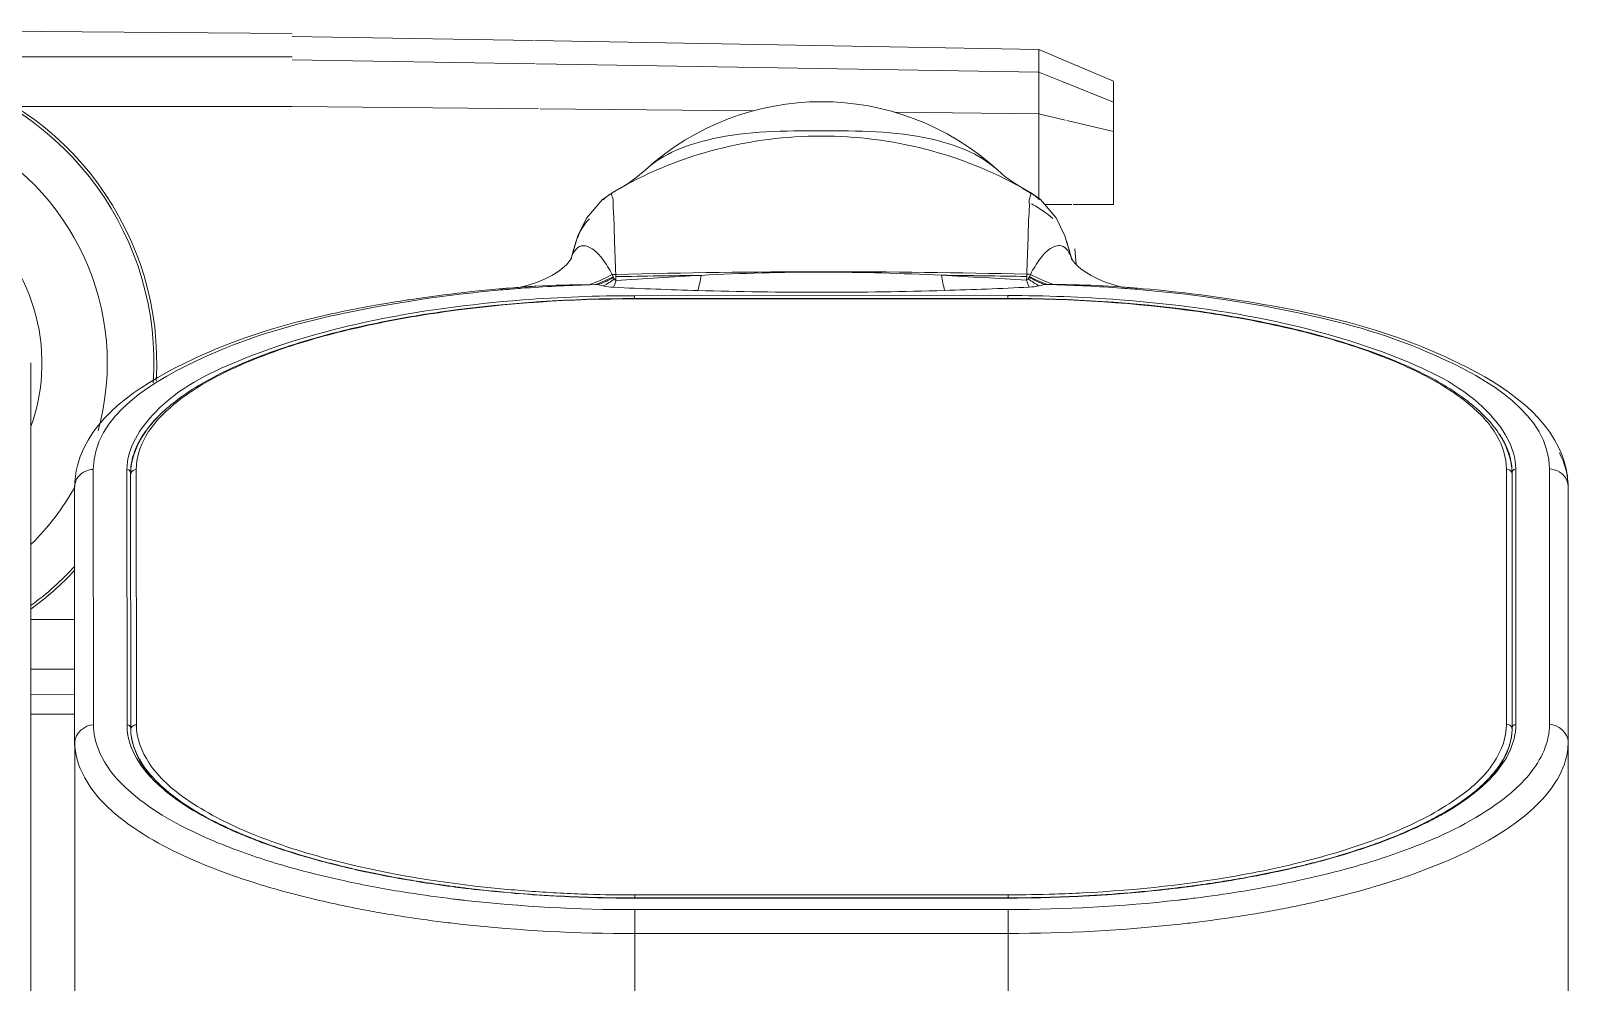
# Model space of a CAD drawing. Header units: millimetres. Extents: x 6794 to 7564, y -3773 to -2783.
# Drawn here: x 7081.28 to 7101.87, y -2930.75 to -2918.01 of the extents above; entities that cross this region are included whole.
import ezdxf

# ---------------------------------------------------------------- set-up
doc = ezdxf.new("R2010")
doc.units = ezdxf.units.MM
doc.header["$LTSCALE"] = 0.1
doc.layers.get('0').update_dxf_attribs({"lineweight": 13})

msp = doc.modelspace()

# ---------------------------------------------------------------- linework, layer by layer
at = {"color": 7, "linetype": 'Continuous'}
for p, q in [((7084.7787, -2918.0451), (7079.9038, -2918.0064)), ((7088.0096, -2918.1389), (7084.7787, -2918.0825)), ((7094.7787, -2918.2569), (7088.0299, -2918.1392)), ((7094.7787, -2920.2538), (7094.7787, -2918.2569)), ((7095.7787, -2918.6813), (7094.7787, -2918.2569)), ((7079.9059, -2918.3577), (7084.7787, -2918.3576)), ((7088.0329, -2918.449), (7084.7787, -2918.3951)), ((7094.7787, -2918.5606), (7088.0535, -2918.4493)), ((7095.0934, -2918.6875), (7094.7787, -2918.5606)), ((7095.7787, -2920.3323), (7095.7787, -2918.6813)), ((7095.1107, -2918.6945), (7095.0934, -2918.6875)), ((7095.7787, -2918.9639), (7095.1156, -2918.6965)), ((7084.7787, -2919.02), (7081.0658, -2919.0201)), ((7084.7787, -2919.02), (7088.0783, -2919.0525)), ((7088.0993, -2919.0527), (7090.9492, -2919.0807)), ((7092.8487, -2919.0993), (7094.7787, -2919.1183)), ((7094.7787, -2919.1183), (7095.1321, -2919.2028)), ((7095.1541, -2919.2081), (7095.7787, -2919.3574)), ((7089.5055, -2919.8732), (7089.4053, -2919.9589)), ((7089.5065, -2919.8726), (7089.5057, -2919.8734)), ((7094.2252, -2919.8719), (7094.2243, -2919.871)), ((7094.3256, -2919.9573), (7094.2253, -2919.8716)), ((7089.1757, -2920.1148), (7089.0666, -2920.1766)), ((7089.0669, -2920.1784), (7089.1741, -2920.1157)), ((7089.2786, -2920.0514), (7089.1757, -2920.1148)), ((7089.4053, -2919.9589), (7089.2786, -2920.0514)), ((7094.4523, -2920.0497), (7094.3256, -2919.9573)), ((7094.5553, -2920.113), (7094.4523, -2920.0497)), ((7094.5553, -2920.113), (7094.6644, -2920.1747)), ((7094.5568, -2920.1139), (7094.6641, -2920.1765)), ((7088.9311, -2920.2705), (7088.7208, -2920.5161)), ((7089.0656, -2920.1772), (7088.9311, -2920.2705)), ((7089.067, -2920.1776), (7089.0656, -2920.1772)), ((7094.664, -2920.1758), (7094.6644, -2920.1747)), ((7094.8001, -2920.2686), (7094.6654, -2920.1753)), ((7095.0107, -2920.5144), (7094.8001, -2920.2686)), ((7088.7208, -2920.5161), (7088.6055, -2920.7551)), ((7095.2219, -2920.3323), (7094.8547, -2920.3323)), ((7094.9679, -2920.5227), (7094.9633, -2920.5187)), ((7095.1261, -2920.7535), (7095.0107, -2920.5144)), ((7095.7787, -2920.3323), (7095.2386, -2920.3323)), ((7088.6055, -2920.7551), (7088.532, -2920.9943)), ((7088.5804, -2920.8356), (7088.5788, -2920.8405)), ((7095.1997, -2920.9928), (7095.1261, -2920.7535)), ((7095.1529, -2920.8389), (7095.1512, -2920.8339)), ((7095.2628, -2920.9284), (7095.2782, -2921.1373)), ((7088.5134, -2921.0717), (7088.5187, -2921.0527)), ((7088.5136, -2921.0711), (7088.5135, -2921.0715)), ((7088.532, -2920.9943), (7088.518, -2921.0525)), ((7095.2144, -2921.0538), (7095.1997, -2920.9928)), ((7095.2162, -2921.0574), (7095.2152, -2921.0555)), ((7095.2181, -2921.069), (7095.2181, -2921.0693)), ((7089.0799, -2921.3036), (7089.0662, -2921.272)), ((7089.1137, -2921.2703), (7089.1162, -2921.3339)), ((7089.1162, -2921.3339), (7089.1168, -2921.3519)), ((7094.6168, -2921.2991), (7094.615, -2921.3501)), ((7094.6655, -2921.27), (7094.652, -2921.3012)), ((7087.8318, -2921.4584), (7087.8523, -2921.4569)), ((7087.8339, -2921.4427), (7087.8548, -2921.4412)), ((7087.8389, -2921.4417), (7087.8341, -2921.4426)), ((7087.8389, -2921.4425), (7087.8477, -2921.4417)), ((7087.8473, -2921.4417), (7087.8548, -2921.4411)), ((7088.7679, -2921.4096), (7088.84, -2921.4081)), ((7088.84, -2921.4081), (7088.8766, -2921.4077)), ((7089.366, -2921.5558), (7094.366, -2921.5542)), ((7089.366, -2921.5558), (7089.366, -2921.5941)), ((7094.366, -2921.5924), (7094.366, -2921.5542)), ((7094.8553, -2921.4057), (7094.8918, -2921.4061)), ((7094.8918, -2921.4061), (7094.9639, -2921.4076)), ((7095.8762, -2921.4384), (7095.8812, -2921.4388)), ((7095.8762, -2921.4384), (7095.894, -2921.4397)), ((7095.8787, -2921.4541), (7095.8962, -2921.4554)), ((7086.3256, -2921.6134), (7086.3456, -2921.6103)), ((7094.366, -2921.5924), (7089.366, -2921.5941)), ((7089.366, -2921.5941), (7089.366, -2921.5986)), ((7094.366, -2921.5969), (7089.366, -2921.5986)), ((7094.366, -2921.5969), (7094.366, -2921.5924)), ((7097.3864, -2921.6066), (7097.4064, -2921.6097)), ((7081.2788, -2999.4577), (7081.2788, -2922.4577)), ((7082.1167, -2923.883), (7082.1179, -2927.3042)), ((7082.5679, -2927.304), (7082.5667, -2923.8838)), ((7082.5917, -2923.8901), (7082.5667, -2923.8838)), ((7082.6168, -2923.9308), (7082.6179, -2927.351)), ((7082.6917, -2923.8838), (7082.6929, -2927.304)), ((7101.0429, -2927.2979), (7101.0417, -2923.8777)), ((7101.1179, -2927.3448), (7101.1167, -2923.9246)), ((7101.1667, -2923.8776), (7101.1679, -2927.2978)), ((7101.6179, -2927.2977), (7101.6167, -2923.8765)), ((7081.8691, -2931.063), (7081.8668, -2924.119)), ((7101.8668, -2924.1123), (7101.8691, -2931.0564)), ((7081.2788, -2925.8951), (7081.8674, -2925.8951)), ((7081.8676, -2926.5575), (7081.2788, -2926.5575)), ((7081.2788, -2926.8979), (7081.8677, -2926.8932)), ((7081.8678, -2927.1621), (7081.2788, -2927.1621)), ((7101.1429, -2927.3041), (7101.1679, -2927.2978)), ((7086.7783, -2929.4495), (7086.7992, -2929.4524)), ((7089.3686, -2929.5847), (7094.3686, -2929.5831)), ((7089.3686, -2929.5847), (7089.3686, -2929.6245)), ((7094.3686, -2929.6228), (7094.3686, -2929.5831)), ((7096.6743, -2929.4873), (7096.6966, -2929.4845)), ((7096.9379, -2929.4491), (7096.9585, -2929.4462)), ((7086.8866, -2929.6324), (7086.8645, -2929.6296)), ((7094.3686, -2929.6228), (7089.3686, -2929.6245)), ((7089.3686, -2929.6245), (7089.3686, -2929.6275)), ((7094.3686, -2929.6258), (7089.3686, -2929.6275)), ((7089.3687, -2929.7814), (7094.3687, -2929.7797)), ((7089.3687, -2929.7814), (7089.37, -2933.7902)), ((7094.3686, -2929.6258), (7094.3686, -2929.6228)), ((7094.37, -2933.7885), (7094.3687, -2929.7797)), ((7096.8728, -2929.6263), (7096.8507, -2929.6291)), ((7094.3688, -2930.1002), (7089.3688, -2930.1018))]:
    msp.add_line(p, q, dxfattribs=at)
for points in [[(7088.5187, -2921.0527), (7088.5121, -2921.0656), (7088.4909, -2921.0972), (7088.453, -2921.1407), (7088.4016, -2921.1878)], [(7095.2152, -2921.0555), (7095.2131, -2921.0512), (7095.2181, -2921.0693)], [(7095.4781, -2921.2857), (7095.4064, -2921.2421), (7095.3459, -2921.1987), (7095.2965, -2921.1564), (7095.2583, -2921.1166), (7095.2312, -2921.0819), (7095.2162, -2921.0574)], [(7088.2573, -2921.2851), (7088.1659, -2921.3317), (7088.067, -2921.3736)], [(7088.4016, -2921.1878), (7088.3363, -2921.2365), (7088.2573, -2921.2851)], [(7089.1137, -2921.2703), (7089.0978, -2921.2706), (7089.082, -2921.2711), (7089.0662, -2921.272)], [(7089.0799, -2921.3036), (7089.0825, -2921.3076), (7089.0826, -2921.3113), (7089.0849, -2921.3149)], [(7089.0951, -2921.3341), (7089.0913, -2921.3279), (7089.0879, -2921.3214), (7089.0849, -2921.3149)], [(7089.1168, -2921.3519), (7089.1093, -2921.3488), (7089.1049, -2921.3455), (7089.1001, -2921.3407), (7089.0951, -2921.3341)], [(7094.6367, -2921.3322), (7094.6304, -2921.3403), (7094.6244, -2921.3457), (7094.615, -2921.3501)], [(7094.618, -2921.2684), (7094.6163, -2921.2785), (7094.6185, -2921.2887), (7094.6168, -2921.2991)], [(7094.6655, -2921.27), (7094.6497, -2921.2691), (7094.6338, -2921.2686), (7094.618, -2921.2684)], [(7094.6469, -2921.3128), (7094.6439, -2921.3194), (7094.6405, -2921.3258), (7094.6367, -2921.332)], [(7094.6469, -2921.3128), (7094.6492, -2921.3092), (7094.6493, -2921.3055), (7094.652, -2921.3012)], [(7095.644, -2921.3645), (7095.5588, -2921.3272), (7095.4781, -2921.2857)], [(7088.067, -2921.3736), (7087.9721, -2921.4068), (7087.891, -2921.4299), (7087.8389, -2921.4417)], [(7088.8766, -2921.4077), (7088.8992, -2921.4143), (7088.9223, -2921.4203), (7088.9463, -2921.4257)], [(7094.7856, -2921.4238), (7094.8095, -2921.4183), (7094.8327, -2921.4123), (7094.8553, -2921.4057)], [(7095.7982, -2921.4172), (7095.7243, -2921.3942), (7095.644, -2921.3645)], [(7095.8939, -2921.4399), (7095.8929, -2921.4396), (7095.8569, -2921.4323), (7095.7982, -2921.4172)], [(7082.6168, -2923.9308), (7082.61, -2923.9073), (7082.5917, -2923.8901)], [(7101.1667, -2923.8776), (7101.1417, -2923.8839), (7101.1234, -2923.9011), (7101.1167, -2923.9246)], [(7082.5679, -2927.304), (7082.5929, -2927.3103), (7082.6112, -2927.3275), (7082.6179, -2927.351)], [(7101.1179, -2927.3448), (7101.1246, -2927.3213), (7101.1429, -2927.3041)]]:
    msp.add_lwpolyline(points, dxfattribs=at)
for centre, radius, start, end in [((7078.9038, -2922.4577), 4.0625, 356.61383, 234.219), ((7078.9038, -2922.4577), 4.025, 356.24301, 233.73832), ((7078.9038, -2922.4577), 3.4, 344.46765, 225.54981), ((7091.8663, -2922.4573), 3.4999, 47.64395, 132.39419), ((7078.9038, -2922.4577), 2.525, 340.3132, 199.49912), ((7089.4489, -2920.8185), 0.746, 120.79558, 132.72502), ((7094.2825, -2920.8169), 0.7461, 47.18383, 59.24185), ((7093.9494, -2921.7059), 1.5612, 49.50207, 54.12982), ((7090.1523, -2921.3783), 1.6629, 161.12841, 161.65503), ((7093.5744, -2921.3789), 1.6683, 18.34627, 18.88491), ((7088.972, -2921.1751), 0.4701, 164.83669, 167.25206), ((7094.7445, -2921.1771), 0.4858, 12.83157, 14.6092), ((7091.9563, -3036.4315), 115.1964, 90.037411, 91.413923), ((7092.1653, -3084.7101), 163.4379, 90.669006, 91.069492), ((7091.9162, -2952.9354), 31.6956, 90.06353, 93.00077), ((7091.8502, -3036.539), 115.3039, 88.624539, 89.98467), ((7091.675, -3084.7167), 163.4444, 88.96869, 89.369075), ((7095.6886, -2919.3), 2.2516, 242.61231, 249.27794), ((7089.1772, -2940.066), 18.6716, 94.12539, 98.72253), ((7088.5458, -2931.0752), 9.6588, 94.14747, 95.84062), ((7089.3022, -2941.2182), 19.8145, 94.2559, 95.00014), ((7089.4137, -2942.8217), 21.4218, 91.72733, 94.17973), ((7089.3644, -2941.0117), 19.4559, 89.99543, 94.41484), ((7089.123, -2920.5964), 0.848, 257.9696, 267.2704), ((7091.9838, -2861.0032), 60.5098, 267.251885, 268.324056), ((7091.8471, -2865.245), 56.2658, 268.33684, 271.70152), ((7091.706, -2860.9691), 60.544, 271.714869, 272.787041), ((7094.3804, -2941.0106), 19.4564, 85.62593, 90.04264), ((7094.6089, -2920.5986), 0.8439, 272.78149, 282.08369), ((7094.3324, -2942.8209), 21.4227, 85.86078, 88.31076), ((7095.1772, -2931.2551), 9.8415, 84.61063, 85.89793), ((7094.5666, -2940.0681), 18.6756, 81.31579, 85.92407), ((7094.4423, -2941.2225), 19.8205, 85.03813, 85.79327), ((7083.4076, -2923.9306), 0.7909, 174.11312, 180.01143), ((7083.477, -2923.9542), 0.8602, 174.47579, 178.48538), ((7100.3259, -2923.925), 0.7909, 0.02668, 5.92388), ((7100.2565, -2923.9486), 0.8602, 1.55275, 5.56231), ((7078.9038, -2922.4577), 3.4, 314.43754, 330.71907), ((7078.9038, -2922.4577), 4.0625, 305.77994, 316.88793), ((7078.9038, -2922.4577), 4.025, 306.24112, 317.42833), ((7083.3623, -2927.3037), 0.7944, 180.02196, 184.07992), ((7100.3735, -2927.2981), 0.7944, 355.95818, 0.01616), ((7083.37, -2927.3032), 0.8022, 184.07693, 185.66324), ((7083.3968, -2927.2999), 0.8291, 185.7055, 193.9561), ((7083.4043, -2927.3507), 0.7864, 180.01936, 181.62727), ((7083.36, -2927.3507), 0.7422, 180.01943, 181.66963), ((7082.6843, -2927.3745), 0.0664, 167.80981, 179.96538), ((7101.0502, -2927.3686), 0.0678, 12.19087, 19.88045), ((7101.0514, -2927.3684), 0.0664, 0.07274, 12.22864), ((7100.3315, -2927.3451), 0.7864, 358.41084, 0.01875), ((7100.3757, -2927.3451), 0.7422, 358.36851, 0.01868), ((7100.3389, -2927.2943), 0.8291, 346.08237, 354.33261), ((7100.3657, -2927.2975), 0.8022, 354.37488, 355.96117), ((7099.9935, -2927.2172), 1.1506, 329.04699, 330.68426), ((7084.1365, -2926.4669), 2.3108, 226.85596, 229.19237), ((7099.5988, -2926.4618), 2.3107, 310.84578, 313.18284), ((7084.703, -2926.2324), 2.5422, 231.07364, 231.68791), ((7099.0316, -2926.2271), 2.5429, 308.34308, 308.96093), ((7085.9798, -2924.1661), 4.9754, 242.5791, 244.14433), ((7086.3783, -2923.3292), 5.9023, 244.20586, 247.92069), ((7086.4887, -2923.1149), 6.1359, 245.99713, 247.47616), ((7097.3545, -2923.3247), 5.9031, 292.11713, 295.82803), ((7097.2443, -2923.1114), 6.1358, 292.56215, 294.04102), ((7097.7533, -2924.161), 4.9766, 295.88939, 297.45541), ((7086.9011, -2922.0514), 7.2828, 247.88818, 250.55821), ((7087.2665, -2921.0288), 8.3688, 250.52935, 251.96903), ((7096.4646, -2921.0243), 8.3703, 288.06639, 289.50585), ((7096.8309, -2922.0473), 7.2837, 289.47691, 292.14941), ((7087.584, -2920.0475), 9.4001, 251.98028, 254.02534), ((7087.8937, -2918.9738), 10.5176, 254.01306, 255.36805), ((7087.9365, -2918.8622), 10.6319, 254.51983, 255.2513), ((7088.0634, -2918.3805), 11.1301, 255.2509, 255.93881), ((7088.1235, -2918.0964), 11.4247, 255.3646, 256.49312), ((7088.1218, -2918.3661), 11.1112, 255.02464, 256.55703), ((7088.1961, -2917.8496), 11.6773, 255.93999, 256.78723), ((7095.608, -2918.3636), 11.1112, 283.48109, 285.01347), ((7095.5334, -2917.8471), 11.6773, 283.25098, 284.09822), ((7095.6059, -2918.093), 11.4255, 283.54268, 284.67348), ((7095.6664, -2918.3779), 11.1301, 284.0994, 284.78724), ((7095.8365, -2918.9711), 10.5177, 284.67006, 286.02472), ((7095.7936, -2918.8595), 10.6319, 284.78684, 285.51826), ((7096.1467, -2920.0438), 9.4011, 286.01248, 288.05519), ((7088.1167, -2917.1998), 12.4779, 254.84857, 257.81792), ((7088.2525, -2917.5648), 11.9716, 256.48679, 256.8175), ((7088.3516, -2917.1391), 12.4088, 256.82038, 257.64205), ((7088.2867, -2917.4669), 12.0705, 256.78387, 257.03207), ((7088.3189, -2917.3272), 12.2139, 257.03188, 257.18239), ((7088.598, -2916.0504), 13.5208, 257.22931, 260.26722), ((7088.723, -2915.3693), 14.217, 257.70644, 261.46108), ((7088.8873, -2914.4295), 15.1673, 260.22543, 261.27865), ((7095.0046, -2915.3658), 14.2184, 278.57515, 282.32999), ((7094.8391, -2914.4227), 15.1721, 278.74671, 279.8126), ((7095.1301, -2916.0473), 13.5217, 279.771, 282.80652), ((7095.3772, -2917.1361), 12.4094, 282.39438, 283.21773), ((7095.41, -2917.3239), 12.2148, 282.85337, 283.00638), ((7095.4425, -2917.4645), 12.0706, 283.00619, 283.25434), ((7095.4765, -2917.5616), 11.9725, 283.22063, 283.54904), ((7095.6123, -2917.1973), 12.4779, 282.2202, 285.18955), ((7088.2164, -2916.4968), 13.5147, 255.24913, 258.9179), ((7088.6402, -2914.7771), 14.9564, 257.81602, 260.85079), ((7088.9925, -2912.6429), 17.1195, 260.82261, 262.85959), ((7088.9875, -2913.7814), 15.823, 261.27582, 261.97423), ((7089.0122, -2913.5641), 16.0451, 261.3968, 262.20404), ((7089.0475, -2913.3573), 16.2514, 262.048, 262.33604), ((7089.0624, -2913.2029), 16.4098, 262.20162, 262.38208), ((7089.0962, -2912.9924), 16.6196, 262.3373, 262.97511), ((7089.0952, -2912.9554), 16.6595, 262.38294, 262.91545), ((7089.1293, -2912.6834), 16.9337, 262.91469, 263.15394), ((7089.1338, -2912.6909), 16.9234, 262.9736, 263.12301), ((7089.2769, -2911.3944), 18.2276, 263.1645, 267.13431), ((7089.2467, -2911.6454), 17.9783, 263.17684, 265.97836), ((7089.3138, -2910.7957), 18.8306, 265.95575, 266.17556), ((7089.3223, -2910.669), 18.9575, 266.17573, 266.56354), ((7089.3354, -2910.4483), 19.1786, 266.56394, 267.10552), ((7089.3513, -2910.4585), 19.1261, 267.06441, 268.17777), ((7089.3618, -2910.137), 19.4478, 268.17683, 270.02004), ((7094.3625, -2910.1353), 19.4478, 270.01808, 271.86129), ((7094.3733, -2910.4568), 19.1261, 271.86035, 272.97371), ((7094.3892, -2910.4466), 19.1787, 272.93259, 273.47409), ((7094.4483, -2911.3927), 18.2277, 272.9038, 276.8736), ((7094.4024, -2910.6672), 18.9576, 273.47449, 273.86192), ((7094.4109, -2910.7935), 18.8311, 273.86209, 274.08053), ((7094.4786, -2911.6431), 17.9788, 274.0579, 276.86125), ((7094.5932, -2912.6523), 16.9632, 276.8843, 277.04716), ((7094.5922, -2912.6891), 16.9233, 276.91509, 277.0645), ((7094.63, -2912.9906), 16.6196, 277.06299, 277.70079), ((7094.631, -2912.9535), 16.6595, 277.12249, 277.65518), ((7094.6639, -2913.2007), 16.4102, 277.65605, 277.8355), ((7094.679, -2913.3555), 16.2514, 277.70205, 277.99013), ((7094.7335, -2912.6409), 17.1196, 277.17853, 279.21525), ((7094.7142, -2913.5612), 16.0462, 277.83309, 278.63944), ((7094.7385, -2913.7743), 15.8283, 278.06247, 278.74971), ((7095.0871, -2914.7749), 14.9565, 279.18706, 282.22209), ((7095.5121, -2916.4943), 13.5147, 281.12022, 284.78899), ((7088.6239, -2914.5051), 15.5476, 258.85498, 259.93451), ((7089.1182, -2911.6776), 18.0929, 262.91507, 263.24774), ((7089.1423, -2911.4748), 18.2972, 263.24743, 263.41835), ((7089.157, -2911.3478), 18.425, 263.41832, 263.56956), ((7089.3369, -2909.5117), 20.2697, 263.64539, 270.08986), ((7089.3604, -2909.9662), 19.6582, 267.09934, 270.02399), ((7089.3602, -2909.9211), 19.7064, 267.11088, 270.02461), ((7094.3638, -2909.9646), 19.6582, 270.01413, 272.93877), ((7094.364, -2909.9195), 19.7064, 270.01351, 272.92724), ((7094.387, -2909.51), 20.2697, 269.94825, 276.39273), ((7094.5682, -2911.346), 18.425, 276.46857, 276.6198), ((7094.5829, -2911.473), 18.2972, 276.61977, 276.79069), ((7094.6072, -2911.6759), 18.0928, 276.79038, 277.12322), ((7095.1033, -2914.5029), 15.5476, 280.10361, 281.18314), ((7088.7967, -2913.5329), 16.535, 259.93391, 261.00257), ((7088.9951, -2912.2615), 17.8217, 261.01158, 262.93648), ((7089.1333, -2911.1782), 18.9138, 262.92471, 263.71677), ((7089.3375, -2909.093), 21.0089, 263.78551, 270.08531), ((7094.3861, -2909.0913), 21.0089, 269.9528, 276.2526), ((7094.5917, -2911.1764), 18.9138, 276.32134, 277.11341), ((7094.7306, -2912.2595), 17.8218, 277.10165, 279.02628), ((7094.9299, -2913.5307), 16.5351, 279.03529, 280.1042)]:
    msp.add_arc(centre, radius, start, end, dxfattribs=at)
for points in [[(7089.1757, -2920.1148), (7089.9811, -2919.6575), (7091.8652, -2919.1776), (7093.7495, -2919.6563), (7094.5553, -2920.113)], [(7094.8642, -2920.4408), (7094.806, -2920.3986), (7094.7448, -2920.3603), (7094.6817, -2920.3259)], [(7088.5739, -2920.8549), (7088.5528, -2920.9185), (7088.5353, -2920.9832), (7088.5198, -2921.0483)], [(7095.2132, -2921.0518), (7095.1973, -2920.9851), (7095.1795, -2920.9188), (7095.1579, -2920.8538)], [(7088.7509, -2921.4096), (7088.8593, -2921.3722), (7088.9649, -2921.3256), (7089.0662, -2921.2718)], [(7089.0791, -2921.3014), (7089.0017, -2921.3421), (7088.9212, -2921.3773), (7088.8394, -2921.4082)], [(7088.8766, -2921.4077), (7088.948, -2921.3802), (7089.0201, -2921.3512), (7089.084, -2921.309)], [(7088.9463, -2921.4257), (7088.998, -2921.3974), (7089.0498, -2921.3677), (7089.0946, -2921.3293)], [(7090.2569, -2921.2833), (7089.8767, -2921.3027), (7089.4967, -2921.3269), (7089.1168, -2921.3519)], [(7090.2141, -2921.4871), (7090.231, -2921.4198), (7090.2446, -2921.3516), (7090.2569, -2921.2833)], [(7093.4748, -2921.2821), (7092.9439, -2921.2575), (7092.4125, -2921.2401), (7091.881, -2921.2398)], [(7093.5178, -2921.486), (7093.5009, -2921.4187), (7093.4872, -2921.3505), (7093.4748, -2921.2823)], [(7094.615, -2921.3501), (7094.235, -2921.3253), (7093.855, -2921.3013), (7093.4748, -2921.2823)], [(7094.7856, -2921.4238), (7094.7338, -2921.3955), (7094.682, -2921.3658), (7094.6372, -2921.3275)], [(7094.8553, -2921.4057), (7094.7838, -2921.3783), (7094.7117, -2921.3493), (7094.6478, -2921.3071)], [(7094.977, -2921.4062), (7094.8699, -2921.3691), (7094.7657, -2921.323), (7094.6655, -2921.27)], [(7082.9717, -2923.1916), (7082.9008, -2923.2634), (7082.8352, -2923.3415), (7082.7799, -2923.4259)], [(7082.6954, -2923.5791), (7082.6571, -2923.6644), (7082.6305, -2923.7565), (7082.6209, -2923.8495)], [(7082.7799, -2923.4259), (7082.748, -2923.4747), (7082.7193, -2923.5259), (7082.6954, -2923.5791)], [(7101.0378, -2923.573), (7101.0139, -2923.5199), (7100.9853, -2923.4687), (7100.9533, -2923.42)], [(7101.1125, -2923.8434), (7101.1029, -2923.7504), (7101.0763, -2923.6582), (7101.0378, -2923.573)], [(7081.8668, -2924.119), (7081.8668, -2924.0215), (7081.88, -2923.9232), (7081.9052, -2923.829)], [(7101.7508, -2923.6632), (7101.8222, -2923.8004), (7101.8668, -2923.9577), (7101.8668, -2924.1123)], [(7101.8283, -2923.8224), (7101.8535, -2923.9166), (7101.8668, -2924.0148), (7101.8668, -2924.1123)], [(7082.1167, -2923.884), (7082.03, -2923.884), (7081.9324, -2923.9389), (7081.8926, -2924.0159)], [(7082.6917, -2923.8838), (7082.6632, -2923.8838), (7082.6304, -2923.9047), (7082.6208, -2923.9316)], [(7101.0704, -2923.883), (7101.0614, -2923.8795), (7101.0515, -2923.8777), (7101.0417, -2923.8777)], [(7101.1168, -2923.9481), (7101.1167, -2923.9215), (7101.0953, -2923.8927), (7101.0704, -2923.883)], [(7101.841, -2924.0093), (7101.8012, -2923.9323), (7101.7034, -2923.8775), (7101.6167, -2923.8775)], [(7081.868, -2927.5392), (7081.8679, -2927.4248), (7082.0035, -2927.3042), (7082.1179, -2927.3042)], [(7082.6194, -2927.3605), (7082.6242, -2927.3383), (7082.6431, -2927.3176), (7082.6642, -2927.3094)], [(7082.6642, -2927.3094), (7082.6732, -2927.3058), (7082.6831, -2927.304), (7082.6929, -2927.304)], [(7101.0429, -2927.2979), (7101.0714, -2927.2979), (7101.1042, -2927.3188), (7101.1139, -2927.3456)], [(7101.6179, -2927.2977), (7101.7322, -2927.2976), (7101.8679, -2927.4182), (7101.8679, -2927.5325)], [(7100.9967, -2927.7806), (7101.0671, -2927.6553), (7101.1136, -2927.5105), (7101.1176, -2927.3669)], [(7100.838, -2928.0031), (7100.8906, -2927.9425), (7100.939, -2927.8778), (7100.9802, -2927.809)], [(7082.8943, -2928.0155), (7082.9599, -2928.0853), (7083.0312, -2928.1499), (7083.1057, -2928.2101)], [(7100.6306, -2928.2044), (7100.7051, -2928.1441), (7100.7764, -2928.0794), (7100.842, -2928.0096)], [(7084.8554, -2929.2439), (7084.5851, -2929.1705), (7084.3172, -2929.0871), (7084.0544, -2928.9903)], [(7099.6824, -2928.9851), (7099.4197, -2929.082), (7099.1518, -2929.1656), (7098.8816, -2929.2392)], [(7084.7754, -2929.566), (7084.4947, -2929.4918), (7084.2164, -2929.4074), (7083.943, -2929.3095)], [(7099.794, -2929.3043), (7099.5208, -2929.4023), (7099.2425, -2929.4868), (7098.9619, -2929.5613)]]:
    msp.add_open_spline(points, degree=3, dxfattribs=at)
for points, knots in [([(7094.2241, -2919.8708), (7093.9811, -2919.6494), (7093.1724, -2919.3469), (7091.8653, -2919.3462), (7090.5583, -2919.3477), (7089.7496, -2919.6508), (7089.5067, -2919.8724)], [0, 0, 0, 0, 0.2009021, 0.499942, 0.7990847, 1, 1, 1, 1]), ([(7089.0656, -2920.1772), (7089.0447, -2920.1894), (7089.0867, -2920.2608), (7089.0756, -2920.3451), (7089.0911, -2920.5333), (7089.0945, -2920.8407), (7089.1089, -2921.1128), (7089.1138, -2921.2702)], [0, 0, 0, 0, 0.0662446, 0.1461532, 0.2569548, 0.5683892, 1, 1, 1, 1]), ([(7094.6644, -2920.1747), (7094.6856, -2920.1865), (7094.6429, -2920.259), (7094.6566, -2920.3432), (7094.6403, -2920.5317), (7094.6365, -2920.8389), (7094.6224, -2921.111), (7094.618, -2921.2683)], [0, 0, 0, 0, 0.0662977, 0.1467842, 0.257619, 0.5685864, 1, 1, 1, 1]), ([(7088.7633, -2920.5248), (7088.6989, -2920.5811), (7088.6349, -2920.6899), (7088.5919, -2920.8023), (7088.5804, -2920.8356)], [0, 0, 0, 0, 0.7083451, 1, 1, 1, 1]), ([(7089.0662, -2921.2718), (7089.0275, -2921.1997), (7088.949, -2921.0744), (7088.8227, -2920.9273), (7088.6239, -2920.8496), (7088.5367, -2920.9842), (7088.5183, -2921.0521)], [0, 0, 0, 0, 0.3072912, 0.5497662, 0.7357583, 1, 1, 1, 1]), ([(7094.6655, -2921.27), (7094.7048, -2921.1978), (7094.7828, -2921.0717), (7094.9098, -2920.924), (7095.1112, -2920.8476), (7095.1965, -2920.9856), (7095.2145, -2921.0546)], [0, 0, 0, 0, 0.3065975, 0.5483515, 0.7336946, 1, 1, 1, 1]), ([(7089.0825, -2921.4434), (7089.0884, -2921.4291), (7089.1011, -2921.3978), (7089.1117, -2921.3658), (7089.1167, -2921.3482)], [0, 0, 0, 0, 0.459762, 1, 1, 1, 1]), ([(7094.6494, -2921.4415), (7094.6435, -2921.4272), (7094.6307, -2921.396), (7094.6201, -2921.3639), (7094.615, -2921.3464)], [0, 0, 0, 0, 0.4597619, 1, 1, 1, 1]), ([(7082.1167, -2923.883), (7082.119, -2923.1648), (7083.6074, -2922.2693), (7085.4742, -2921.7504), (7086.8428, -2921.5433), (7087.5752, -2921.4791)], [0, 0, 0, 0, 0.3476878, 0.6441025, 1, 1, 1, 1]), ([(7087.8548, -2921.4412), (7087.9171, -2921.4366), (7088.2209, -2921.4174), (7088.5254, -2921.4098), (7088.7672, -2921.4081)], [0, 0, 0, 0, 0.2054244, 1, 1, 1, 1]), ([(7094.9646, -2921.4061), (7095.0557, -2921.4066), (7095.3597, -2921.4105), (7095.6637, -2921.4232), (7095.8762, -2921.4384)], [0, 0, 0, 0, 0.2994305, 1, 1, 1, 1]), ([(7096.1566, -2921.4763), (7096.8891, -2921.5399), (7098.2579, -2921.7462), (7100.1249, -2922.2638), (7101.614, -2923.1583), (7101.6167, -2923.8765)], [0, 0, 0, 0, 0.3558976, 0.6523124, 1, 1, 1, 1]), ([(7081.9052, -2923.829), (7082.0748, -2923.193), (7083.6988, -2922.1096), (7085.3007, -2921.7732), (7086.3256, -2921.6134)], [0, 0, 0, 0, 0.3881815, 1, 1, 1, 1]), ([(7087.8667, -2921.6135), (7087.1588, -2921.6685), (7085.8614, -2921.8372), (7084.1869, -2922.3281), (7083.0058, -2922.9207), (7082.5666, -2923.5974), (7082.5667, -2923.8838)], [0, 0, 0, 0, 0.3509988, 0.6443827, 0.8584236, 1, 1, 1, 1]), ([(7082.6208, -2923.8714), (7082.6367, -2923.7059), (7082.7856, -2923.3512), (7083.2393, -2922.9205), (7083.8927, -2922.5398), (7084.7339, -2922.2119), (7085.738, -2921.9436), (7087.2931, -2921.6709), (7088.5245, -2921.5943), (7089.366, -2921.5941)], [0, 0, 0, 0, 0.0665988, 0.1470068, 0.2471018, 0.3679561, 0.5077235, 0.6628586, 1, 1, 1, 1]), ([(7082.6917, -2923.8838), (7082.6917, -2923.7293), (7082.8053, -2923.3828), (7083.2253, -2922.9541), (7083.8562, -2922.5696), (7084.6883, -2922.2348), (7085.694, -2921.9591), (7087.2651, -2921.6777), (7088.5125, -2921.5989), (7089.366, -2921.5986)], [0, 0, 0, 0, 0.0622014, 0.1390222, 0.2372968, 0.3579856, 0.4989739, 0.656409, 1, 1, 1, 1]), ([(7094.366, -2921.5924), (7095.2074, -2921.5921), (7096.4389, -2921.6679), (7097.9942, -2921.9395), (7098.9984, -2922.2072), (7099.8398, -2922.5345), (7100.4935, -2922.9148), (7100.9475, -2923.3451), (7101.0966, -2923.6998), (7101.1127, -2923.8652)], [0, 0, 0, 0, 0.3371416, 0.4922767, 0.6320441, 0.7528984, 0.8529933, 0.9334012, 1, 1, 1, 1]), ([(7094.366, -2921.5969), (7095.2194, -2921.5966), (7096.4669, -2921.6746), (7098.0382, -2921.955), (7099.0441, -2922.23), (7099.8764, -2922.5643), (7100.5076, -2922.9484), (7100.9279, -2923.3768), (7101.0417, -2923.7232), (7101.0417, -2923.8777)], [0, 0, 0, 0, 0.343591, 0.5010261, 0.6420144, 0.7627033, 0.8609778, 0.9377986, 1, 1, 1, 1]), ([(7101.1667, -2923.8776), (7101.1666, -2923.5912), (7100.727, -2922.9147), (7099.5453, -2922.3228), (7097.8701, -2921.8331), (7096.5725, -2921.6653), (7095.8643, -2921.6108)], [0, 0, 0, 0, 0.1415722, 0.3556153, 0.649003, 1, 1, 1, 1]), ([(7097.4064, -2921.6097), (7098.4315, -2921.7688), (7100.0335, -2922.1042), (7101.6583, -2923.1865), (7101.8283, -2923.8224)], [0, 0, 0, 0, 0.6118197, 1, 1, 1, 1]), ([(7081.8926, -2924.0159), (7081.8843, -2924.0319), (7081.8715, -2924.0656), (7081.8668, -2924.1013), (7081.8668, -2924.119)], [0, 0, 0, 0, 0.5057497, 1, 1, 1, 1]), ([(7082.6208, -2923.9316), (7082.6194, -2923.9352), (7082.6174, -2923.9427), (7082.6168, -2923.9504), (7082.6168, -2923.9543)], [0, 0, 0, 0, 0.5019367, 1, 1, 1, 1]), ([(7101.8668, -2924.1123), (7101.8668, -2924.0947), (7101.8621, -2924.0589), (7101.8493, -2924.0253), (7101.841, -2924.0093)], [0, 0, 0, 0, 0.4942519, 1, 1, 1, 1]), ([(7082.5563, -2928.153), (7082.488, -2928.0889), (7082.2663, -2927.8564), (7082.1179, -2927.5337), (7082.1179, -2927.3042)], [0, 0, 0, 0, 0.2898229, 1, 1, 1, 1]), ([(7085.2506, -2929.0999), (7084.8855, -2929.0022), (7084.2317, -2928.7912), (7083.4108, -2928.372), (7082.8542, -2927.8957), (7082.6929, -2927.4841), (7082.6929, -2927.304)], [0, 0, 0, 0, 0.344367, 0.6234662, 0.8359197, 1, 1, 1, 1]), ([(7101.0429, -2927.2979), (7101.0429, -2927.478), (7100.882, -2927.8897), (7100.3256, -2928.3664), (7099.5051, -2928.7861), (7098.8514, -2928.9975), (7098.4864, -2929.0955)], [0, 0, 0, 0, 0.1640803, 0.3765338, 0.655633, 1, 1, 1, 1]), ([(7101.6179, -2927.2977), (7101.6179, -2927.3704), (7101.5753, -2927.6957), (7101.3633, -2927.9746), (7101.18, -2928.1467)], [0, 0, 0, 0, 0.2242536, 1, 1, 1, 1]), ([(7082.5921, -2927.4999), (7082.627, -2927.6407), (7082.7261, -2927.8235), (7082.8564, -2927.9752), (7082.8943, -2928.0155)], [0, 0, 0, 0, 0.7239224, 1, 1, 1, 1]), ([(7082.6182, -2927.3724), (7082.6197, -2927.4231), (7082.6491, -2927.6456), (7082.7719, -2927.8467), (7082.8844, -2927.9768)], [0, 0, 0, 0, 0.2278865, 1, 1, 1, 1]), ([(7082.6182, -2927.3731), (7082.6197, -2927.4272), (7082.6506, -2927.6613), (7082.7798, -2927.873), (7082.8982, -2928.009)], [0, 0, 0, 0, 0.2309405, 1, 1, 1, 1]), ([(7100.842, -2928.0096), (7100.8798, -2927.9692), (7101.01, -2927.8174), (7101.109, -2927.6346), (7101.1437, -2927.4937)], [0, 0, 0, 0, 0.2760775, 1, 1, 1, 1]), ([(7100.8519, -2927.9708), (7100.8929, -2927.9233), (7101.0284, -2927.7475), (7101.113, -2927.5258), (7101.1176, -2927.3662)], [0, 0, 0, 0, 0.282453, 1, 1, 1, 1]), ([(7101.8679, -2927.5325), (7101.868, -2927.6153), (7101.8129, -2927.9932), (7101.5455, -2928.3045), (7101.3217, -2928.494)], [0, 0, 0, 0, 0.2201104, 1, 1, 1, 1]), ([(7082.4148, -2928.5003), (7082.3303, -2928.4288), (7082.06, -2928.1739), (7081.868, -2927.8031), (7081.868, -2927.5392)], [0, 0, 0, 0, 0.2956324, 1, 1, 1, 1]), ([(7082.8844, -2927.9768), (7082.9453, -2928.0473), (7083.2678, -2928.3594), (7083.6696, -2928.5762), (7083.9927, -2928.7201)], [0, 0, 0, 0, 0.2084623, 1, 1, 1, 1]), ([(7099.744, -2928.7149), (7099.8636, -2928.6615), (7100.2634, -2928.466), (7100.6458, -2928.2097), (7100.8519, -2927.9708)], [0, 0, 0, 0, 0.2934531, 1, 1, 1, 1]), ([(7084.0544, -2928.9903), (7083.9078, -2928.9364), (7083.4052, -2928.7339), (7082.9189, -2928.4688), (7082.6263, -2928.216)], [0, 0, 0, 0, 0.2877833, 1, 1, 1, 1]), ([(7083.127, -2928.2271), (7083.1672, -2928.2589), (7083.3452, -2928.3911), (7083.5372, -2928.5039), (7083.6885, -2928.5824)], [0, 0, 0, 0, 0.2311969, 1, 1, 1, 1]), ([(7101.11, -2928.2098), (7101.0225, -2928.2855), (7100.5863, -2928.6116), (7100.0836, -2928.8372), (7099.6824, -2928.9851)], [0, 0, 0, 0, 0.2129529, 1, 1, 1, 1]), ([(7100.0478, -2928.5771), (7100.1008, -2928.5496), (7100.2954, -2928.4437), (7100.4821, -2928.322), (7100.6091, -2928.2215)], [0, 0, 0, 0, 0.2691746, 1, 1, 1, 1]), ([(7083.943, -2929.3095), (7083.7864, -2929.2535), (7083.2495, -2929.0429), (7082.7291, -2928.766), (7082.4148, -2928.5003)], [0, 0, 0, 0, 0.2878941, 1, 1, 1, 1]), ([(7101.3217, -2928.494), (7101.2278, -2928.5735), (7100.7599, -2928.9156), (7100.2225, -2929.1506), (7099.794, -2929.3043)], [0, 0, 0, 0, 0.2127356, 1, 1, 1, 1]), ([(7084.1382, -2928.7827), (7084.2116, -2928.8131), (7084.5264, -2928.937), (7084.8494, -2929.0393), (7085.0988, -2929.1084)], [0, 0, 0, 0, 0.2348596, 1, 1, 1, 1]), ([(7098.6382, -2929.1039), (7098.7245, -2929.0799), (7099.0491, -2928.9852), (7099.3689, -2928.873), (7099.5985, -2928.7776)], [0, 0, 0, 0, 0.2648451, 1, 1, 1, 1]), ([(7088.3718, -2929.5595), (7088.1206, -2929.5466), (7087.1693, -2929.4785), (7086.2217, -2929.3363), (7085.5387, -2929.1729)], [0, 0, 0, 0, 0.2637186, 1, 1, 1, 1]), ([(7098.1983, -2929.1686), (7097.9815, -2929.2207), (7097.0477, -2929.4166), (7096.0954, -2929.5192), (7095.3655, -2929.5571)], [0, 0, 0, 0, 0.2337132, 1, 1, 1, 1])]:
    msp.add_open_spline(points, degree=3, knots=knots, dxfattribs=at)

doc.saveas('drawing.dxf')
